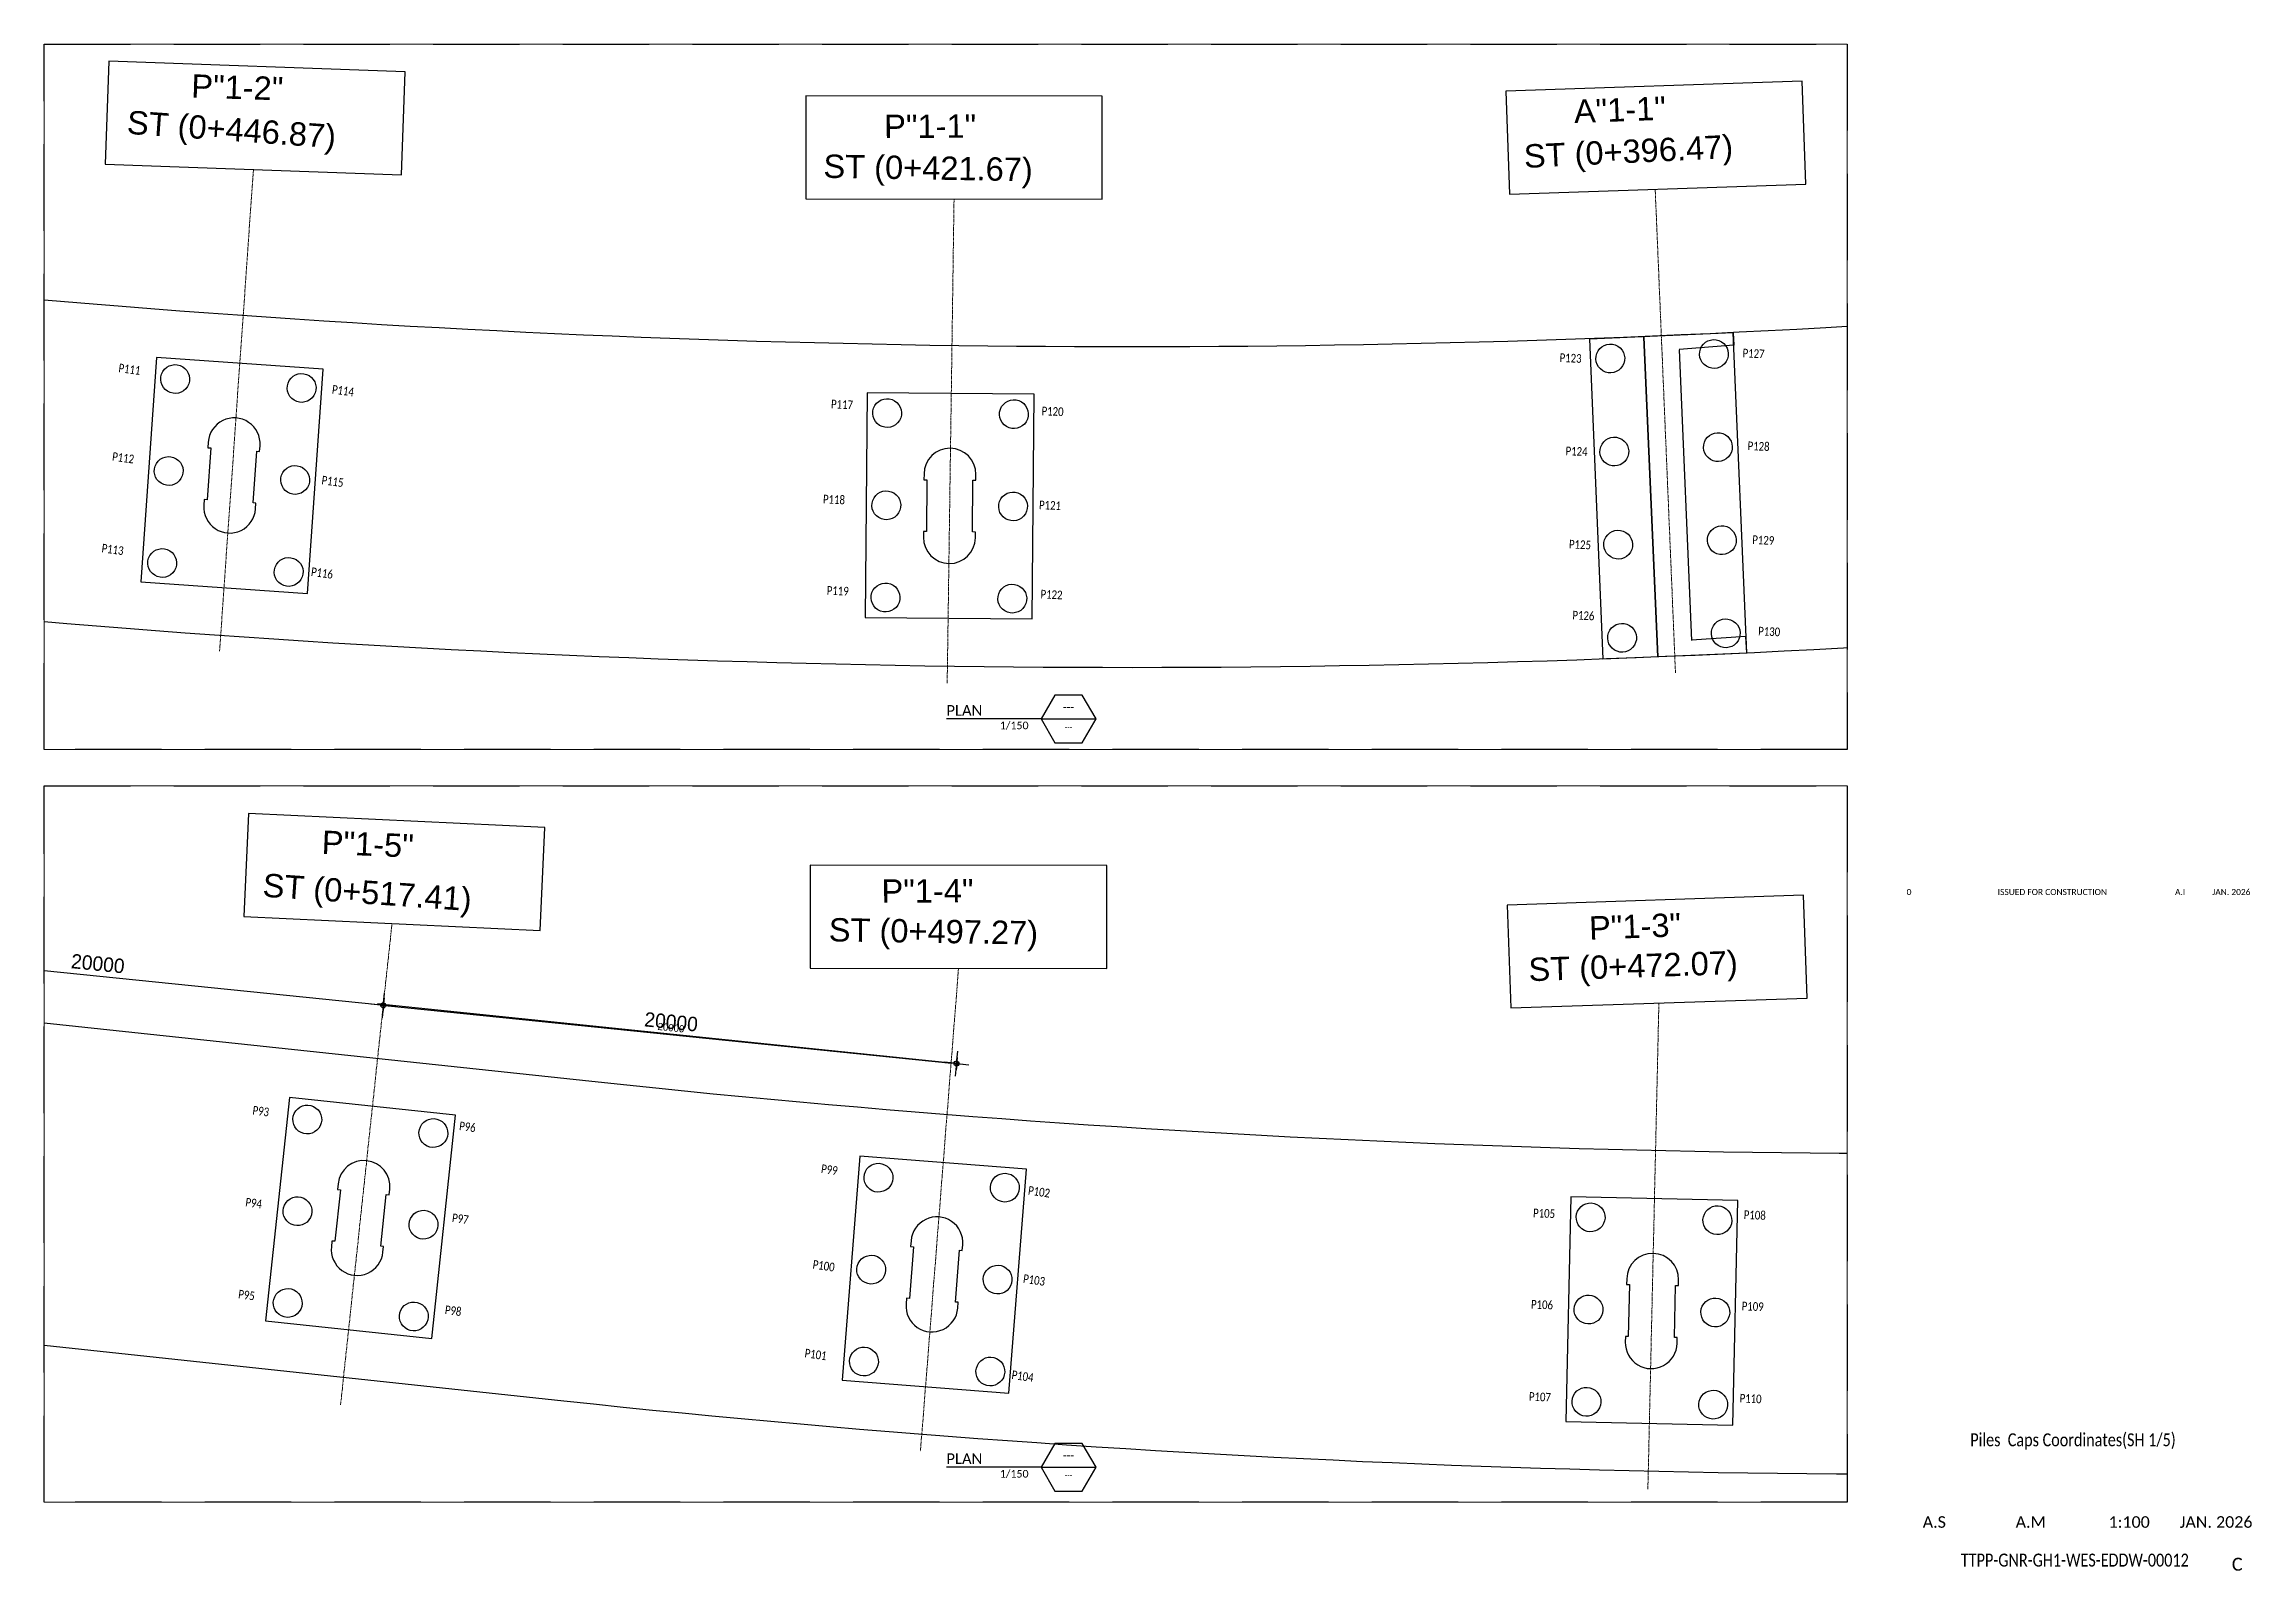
# Paper-space layout 'Layout1' of a CAD drawing. Header units: metres. Extents: x 52 to 818, y 25 to 555.
# The model-space entities are those that its viewports show. They can reach past a viewport. Long polylines and large blocks are cut down to what shows.
import ezdxf
from ezdxf.enums import TextEntityAlignment as Align

# ---------------------------------------------------------------- set-up
doc = ezdxf.new("R2010")
doc.units = ezdxf.units.M
doc.header["$LTSCALE"] = 8
doc.header["$PDMODE"] = 3
doc.header["$PDSIZE"] = 1
for name, pattern in [('CENTER', [2, 1.25, -0.25, 0.25, -0.25]), ('DASHED', [0.75, 0.5, -0.25]), ('DASHED2', [0.375, 0.25, -0.125])]:
    doc.linetypes.add(name, pattern=pattern)
for name, color, linetype in [('CR-LEG-GL$0$G-anno-Text', 7, 'Continuous'), ('CR-LEG-GL$0$G-FRAME', 7, 'Continuous'), ('New Jersey', 220, 'Continuous'), ('PILE SECTIONS AND DETAILS$0$S-SYMB', 30, 'Continuous'), ('WES-AXES', 9, 'CENTER'), ('WES-CONCRETE', 3, 'Continuous'), ('WES-DIMENSIONS', 255, 'Continuous'), ('WES-PILES', 2, 'Continuous'), ('WES-TEXT', 255, 'Continuous')]:
    doc.layers.add(name, color=color, linetype=linetype)
doc.styles.add('Arial', font='arial.ttf')
doc.styles.add('CR-LEG-GL$0$T21', font='calibri.ttf', dxfattribs={"height": 2.1})
doc.styles.add('CR-LEG-GL$0$T45', font='calibri.ttf', dxfattribs={"width": 0.8, "height": 4.5})
doc.styles.add('PILE SECTIONS AND DETAILS$0$T20', font='STENCIL.shx', dxfattribs={"height": 0.2})
doc.styles.add('PILE SECTIONS AND DETAILS$0$T25', font='calibri.ttf', dxfattribs={"width": 0.8, "height": 2.5})
doc.styles.add('PILE SECTIONS AND DETAILS$0$T35', font='calibri.ttf', dxfattribs={"height": 3.5})
doc.styles.add('STENCIL', font='STENCIL')
doc.styles.add('T25-100', font='calibri.ttf', dxfattribs={"width": 0.8, "height": 250})
doc.dimstyles.new('D25-100', dxfattribs={"dimscale": 0.001, "dimtxt": 250, "dimasz": 87, "dimexe": 0.18, "dimexo": 0.0625, "dimgap": 90, "dimtad": 1, "dimdec": 0, "dimlfac": 1000, "dimrnd": 5, "dimzin": 0, "dimdsep": 46, "dimtxsty": 'STENCIL', "dimblk": 'DOT3', "dimcen": 90, "dimse1": 1, "dimse2": 1, "dimclrt": 242, "dimadec": 0, "dimazin": 0, "dimtfac": 1, "dimtdec": 0, "dimtofl": 0, "dimtmove": 2, "dimatfit": 3, "dimldrblk": 'DOT3', "dimfxl": 1, "dimtolj": 1, "dimtzin": 0, "dimlwd": -1, "dimarcsym": 0})

# ---------------------------------------------------------------- blocks, each defined once
blk = doc.blocks.new('*U40')
at = {"color": 4}
blk.add_line((3.1, 0), (0, 0), dxfattribs=at)
blk.add_line((3.1, 0), (4.9, 0))
blk.add_lwpolyline([(3.55, 0.779), (3.1, 0), (3.55, -0.779), (4.45, -0.779), (4.9, 0), (4.45, 0.779)], close=True)
at = {"color": 230, "style": 'PILE SECTIONS AND DETAILS$0$T35'}
blk.add_attdef('TITLE', text='', height=0.35, dxfattribs=at).set_placement((0, 0), align=Align.BOTTOM_LEFT)
at = {"color": 51, "style": 'PILE SECTIONS AND DETAILS$0$T25'}
blk.add_attdef('SEC', text='', height=0.25, dxfattribs=at).set_placement((4, 0.39), align=Align.MIDDLE_CENTER)
at = {"color": 51, "style": 'PILE SECTIONS AND DETAILS$0$T25', "flags": 2}
blk.add_attdef('SCALE', text='', height=0.25, dxfattribs=at).set_placement((0, -0.087), align=Align.TOP_LEFT)
at = {"color": 51, "style": 'PILE SECTIONS AND DETAILS$0$T25'}
blk.add_attdef('1/25', text='', height=0.25, dxfattribs=at).set_placement((1.75, -0.087), align=Align.TOP_LEFT)
at = {"color": 51, "style": 'PILE SECTIONS AND DETAILS$0$T20', "width": 0.8}
blk.add_attdef('DRAWING', text='', height=0.2, dxfattribs=at).set_placement((4, -0.15), align=Align.TOP_CENTER)
blk = doc.blocks.new('DOT3')
at = {"color": 7}
for p, q in [((-0.5, 0), (-2.5, 0)), ((-0.5, 0), (2.5, 0)), ((0, -0.5), (0, 2.5)), ((0, -0.5), (0, -2.5))]:
    blk.add_line(p, q, dxfattribs=at)
blk.add_circle((0, 0), 0.5, dxfattribs=at)
blk = doc.blocks.new('*D11')
at = {"color": 0, "transparency": 16777216}
blk.add_line((206045.758, 3635128.45), (206052.411, 3635109.775), dxfattribs=at)
at = {"layer": 'Defpoints', "color": 0, "transparency": 16777216}
for p in [(206037.763, 3635125.694), (206052.44, 3635109.693), (206044.475, 3635106.855)]:
    blk.add_point(p, dxfattribs=at)
at = {"color": 0, "transparency": 16777216, "xscale": 0.08700000000000001, "yscale": 0.08700000000000001, "zscale": 0.08700000000000001}
for p, rotation in [((206045.729, 3635128.532), 109.6085137568982), ((206052.44, 3635109.693), 289.6085137568982)]:
    blk.add_blockref('DOT3', p, dxfattribs=dict(at, rotation=rotation))
at = {"color": 242, "transparency": 16777216, "insert": (206049.29, 3635119.186), "char_height": 0.25, "attachment_point": 5, "rotation": 289.60851, "style": 'STENCIL'}
blk.add_mtext('\\A1;20000', dxfattribs=at)
blk = doc.blocks.new('*D12')
at = {"layer": 'Defpoints', "color": 0, "transparency": 16777216}
for p in [(206038.945, 3635147.363), (206030.54, 3635144.352), (206037.763, 3635125.694)]:
    blk.add_point(p, dxfattribs=at)
at = {"layer": 'WES-DIMENSIONS', "color": 0, "transparency": 16777216}
blk.add_line((206045.632, 3635128.698), (206039.004, 3635147.199), dxfattribs=at)
at = {"layer": 'WES-DIMENSIONS', "color": 0, "transparency": 16777216, "xscale": 0.174, "yscale": 0.174, "zscale": 0.174}
for p, rotation in [((206038.945, 3635147.363), 109.7096061669161), ((206045.691, 3635128.534), 289.7096061669161)]:
    blk.add_blockref('DOT3', p, dxfattribs=dict(at, rotation=rotation))
at = {"layer": 'WES-DIMENSIONS', "color": 242, "transparency": 16777216, "insert": (206042.729, 3635138.096), "char_height": 0.5, "attachment_point": 5, "rotation": 289.70961, "style": 'STENCIL'}
blk.add_mtext('\\A1;20000', dxfattribs=at)
blk = doc.blocks.new('*D28')
at = {"layer": 'Defpoints', "color": 0, "transparency": 16777216}
for p in [(206037.763, 3635125.694), (206052.435, 3635109.707), (206044.475, 3635106.855)]:
    blk.add_point(p, dxfattribs=at)
at = {"layer": 'WES-DIMENSIONS', "color": 0, "transparency": 16777216}
blk.add_line((206045.749, 3635128.37), (206052.377, 3635109.871), dxfattribs=at)
at = {"layer": 'WES-DIMENSIONS', "color": 0, "transparency": 16777216, "xscale": 0.174, "yscale": 0.174, "zscale": 0.174}
for p, rotation in [((206045.691, 3635128.534), 109.7096061669161), ((206052.435, 3635109.707), 289.7096061669161)]:
    blk.add_blockref('DOT3', p, dxfattribs=dict(at, rotation=rotation))
at = {"layer": 'WES-DIMENSIONS', "color": 242, "transparency": 16777216, "insert": (206049.474, 3635119.268), "char_height": 0.5, "attachment_point": 5, "rotation": 289.70961, "style": 'STENCIL'}
blk.add_mtext('\\A1;20000', dxfattribs=at)

msp = doc.modelspace()

# ---------------------------------------------------------------- linework, layer by layer
at = {"layer": 'New Jersey'}
for points in [[(206004.6708, 3635239.4157), (206046.5022, 3635120.6601, 0.073302), (206106.17, 3635007.4398), (206116.8951, 3634992.7721, 0.0453622), (206200.6167, 3634897.7045), (206242.5889, 3634857.9627, 0.0443332), (206311.5733, 3634803.3653)], [(206225.2981, 3634859.2175, -0.005353), (206214.1367, 3634869.5615), (206192.9574, 3634889.6153, -0.0453622), (206107.9026, 3634986.1967), (206097.1776, 3635000.8645, -0.073302), (206035.995, 3635116.959), (205994.1636, 3635235.7146)]]:
    msp.add_lwpolyline(points, format="xyb", dxfattribs=at)
at = {"layer": 'WES-AXES', "color": 1, "linetype": 'CENTER', "lineweight": 0, "transparency": 33554585}
for p, q in [((206041.7028, 3635148.2841), (206025.8571, 3635142.7025)), ((206041.7028, 3635148.2841), (206025.8571, 3635142.7025)), ((206041.7028, 3635148.2841), (206025.8571, 3635142.7025)), ((206032.539, 3635123.9018), (206048.3847, 3635129.4834)), ((206032.539, 3635123.9018), (206048.3847, 3635129.4834)), ((206032.539, 3635123.9018), (206048.3847, 3635129.4834)), ((206055.4453, 3635111.0649), (206039.7603, 3635105.0463)), ((206055.4453, 3635111.0649), (206039.7603, 3635105.0463)), ((206055.4453, 3635111.0649), (206039.7603, 3635105.0463)), ((206049.4426, 3635081.6927), (206064.798, 3635088.5964)), ((206049.4426, 3635081.6927), (206064.798, 3635088.5964)), ((206049.4426, 3635081.6927), (206064.798, 3635088.5964)), ((206060.5146, 3635058.9661), (206075.3963, 3635066.6878)), ((206060.5146, 3635058.9661), (206075.3963, 3635066.6878)), ((206060.5146, 3635058.9661), (206075.3963, 3635066.6878)), ((206072.752, 3635036.8465), (206087.2067, 3635045.4081)), ((206072.752, 3635036.8465), (206087.2067, 3635045.4081)), ((206072.752, 3635036.8465), (206087.2067, 3635045.4081)), ((206086.2404, 3635015.4655), (206100.1922, 3635024.8244)), ((206086.2404, 3635015.4655), (206100.1922, 3635024.8244)), ((206086.2404, 3635015.4655), (206100.1922, 3635024.8244))]:
    msp.add_line(p, q, dxfattribs=at)
at = {"layer": 'WES-AXES', "linetype": 'CENTER'}
msp.add_line((206041.7028, 3635148.2841), (206025.8571, 3635142.7025), dxfattribs=at)
at = {"layer": 'WES-CONCRETE', "color": 3}
for p, q in [((206095.6122, 3635022.4803), (206086.4, 3635016.2877)), ((206095.879, 3635021.2051), (206087.4912, 3635015.5832)), ((206097.0026, 3635019.671), (206095.8859, 3635021.2097)), ((206097.354, 3635019.91), (206097.0026, 3635019.671)), ((206088.5979, 3635014.0406), (206087.4957, 3635015.5862))]:
    msp.add_line(p, q, dxfattribs=at)
at = {"layer": 'WES-CONCRETE', "color": 4, "linetype": 'DASHED2'}
msp.add_lwpolyline([(206027.42, 3635146.328), (206029.347, 3635140.8575), (206036.7039, 3635143.4489), (206034.7769, 3635148.9195)], close=True, dxfattribs=at)
at = {"layer": 'WES-CONCRETE'}
for points in [[(206027.42, 3635146.328), (206029.347, 3635140.857), (206036.704, 3635143.449), (206034.777, 3635148.919)], [(206034.05, 3635127.509), (206035.977, 3635122.038), (206043.333, 3635124.629), (206041.406, 3635130.1)], [(206040.814, 3635108.556), (206042.892, 3635103.141), (206050.174, 3635105.936), (206048.096, 3635111.351)], [(206050.332, 3635085.272), (206052.71, 3635079.982), (206059.824, 3635083.181), (206057.446, 3635088.47)], [(206061.146, 3635062.56), (206063.817, 3635057.412), (206070.74, 3635061.005), (206068.069, 3635066.153)], [(206073.207, 3635040.462), (206076.19, 3635035.488), (206082.88, 3635039.499), (206079.897, 3635044.473)]]:
    msp.add_lwpolyline(points, close=True, dxfattribs=at)
at = {"layer": 'WES-CONCRETE', "color": 3}
for points in [[(206037.953, 3635124.8546), (206038.1416, 3635124.9211), (206038.1084, 3635125.0154), (206039.8062, 3635125.6134), (206039.8394, 3635125.5191), (206040.028, 3635125.5856, 1), (206039.43, 3635127.2833), (206039.2413, 3635127.2169), (206039.2746, 3635127.1226), (206037.5768, 3635126.5245), (206037.5436, 3635126.6188), (206037.355, 3635126.5524, 1), (206037.953, 3635124.8546)], [(206037.953, 3635124.8546), (206038.1416, 3635124.9211), (206038.1084, 3635125.0154), (206039.8062, 3635125.6134), (206039.8394, 3635125.5191), (206040.028, 3635125.5856, 1), (206039.43, 3635127.2833), (206039.2413, 3635127.2169), (206039.2746, 3635127.1226), (206037.5768, 3635126.5245), (206037.5436, 3635126.6188), (206037.355, 3635126.5524, 1), (206037.953, 3635124.8546)], [(206037.953, 3635124.8546), (206038.1416, 3635124.9211), (206038.1084, 3635125.0154), (206039.8062, 3635125.6134), (206039.8394, 3635125.5191), (206040.028, 3635125.5856, 1), (206039.43, 3635127.2833), (206039.2413, 3635127.2169), (206039.2746, 3635127.1226), (206037.5768, 3635126.5245), (206037.5436, 3635126.6188), (206037.355, 3635126.5524, 1), (206037.953, 3635124.8546)], [(206044.7978, 3635106.0151), (206044.9846, 3635106.0867), (206044.9487, 3635106.1801), (206046.6293, 3635106.825), (206046.6651, 3635106.7316), (206046.8518, 3635106.8032, 1), (206046.207, 3635108.4838), (206046.0202, 3635108.4121), (206046.0561, 3635108.3188), (206044.3755, 3635107.6739), (206044.3397, 3635107.7673), (206044.153, 3635107.6956, 1), (206044.7978, 3635106.0151)], [(206044.7978, 3635106.0151), (206044.9846, 3635106.0867), (206044.9487, 3635106.1801), (206046.6293, 3635106.825), (206046.6651, 3635106.7316), (206046.8518, 3635106.8032, 1), (206046.207, 3635108.4838), (206046.0202, 3635108.4121), (206046.0561, 3635108.3188), (206044.3755, 3635107.6739), (206044.3397, 3635107.7673), (206044.153, 3635107.6956, 1), (206044.7978, 3635106.0151)], [(206044.7978, 3635106.0151), (206044.9846, 3635106.0867), (206044.9487, 3635106.1801), (206046.6293, 3635106.825), (206046.6651, 3635106.7316), (206046.8518, 3635106.8032, 1), (206046.207, 3635108.4838), (206046.0202, 3635108.4121), (206046.0561, 3635108.3188), (206044.3755, 3635107.6739), (206044.3397, 3635107.7673), (206044.153, 3635107.6956, 1), (206044.7978, 3635106.0151)], [(206054.4436, 3635082.9544), (206054.6261, 3635083.0364), (206054.585, 3635083.1276), (206056.2268, 3635083.8657), (206056.2678, 3635083.7745), (206056.4502, 3635083.8565, 1), (206055.7121, 3635085.4982), (206055.5297, 3635085.4162), (206055.5707, 3635085.325), (206053.929, 3635084.5869), (206053.888, 3635084.6781), (206053.7055, 3635084.5961, 1), (206054.4436, 3635082.9544)], [(206054.4436, 3635082.9544), (206054.6261, 3635083.0364), (206054.585, 3635083.1276), (206056.2268, 3635083.8657), (206056.2678, 3635083.7745), (206056.4502, 3635083.8565, 1), (206055.7121, 3635085.4982), (206055.5297, 3635085.4162), (206055.5707, 3635085.325), (206053.929, 3635084.5869), (206053.888, 3635084.6781), (206053.7055, 3635084.5961, 1), (206054.4436, 3635082.9544)], [(206054.4436, 3635082.9544), (206054.6261, 3635083.0364), (206054.585, 3635083.1276), (206056.2268, 3635083.8657), (206056.2678, 3635083.7745), (206056.4502, 3635083.8565, 1), (206055.7121, 3635085.4982), (206055.5297, 3635085.4162), (206055.5707, 3635085.325), (206053.929, 3635084.5869), (206053.888, 3635084.6781), (206053.7055, 3635084.5961, 1), (206054.4436, 3635082.9544)], [(206065.3812, 3635060.4771), (206065.5587, 3635060.5692), (206065.5126, 3635060.658), (206067.1103, 3635061.487), (206067.1564, 3635061.3983), (206067.3339, 3635061.4904, 1), (206066.5048, 3635063.0881), (206066.3273, 3635062.996), (206066.3734, 3635062.9072), (206064.7757, 3635062.0781), (206064.7296, 3635062.1669), (206064.5521, 3635062.0748, 1), (206065.3812, 3635060.4771)], [(206065.3812, 3635060.4771), (206065.5587, 3635060.5692), (206065.5126, 3635060.658), (206067.1103, 3635061.487), (206067.1564, 3635061.3983), (206067.3339, 3635061.4904, 1), (206066.5048, 3635063.0881), (206066.3273, 3635062.996), (206066.3734, 3635062.9072), (206064.7757, 3635062.0781), (206064.7296, 3635062.1669), (206064.5521, 3635062.0748, 1), (206065.3812, 3635060.4771)], [(206065.3812, 3635060.4771), (206065.5587, 3635060.5692), (206065.5126, 3635060.658), (206067.1103, 3635061.487), (206067.1564, 3635061.3983), (206067.3339, 3635061.4904, 1), (206066.5048, 3635063.0881), (206066.3273, 3635062.996), (206066.3734, 3635062.9072), (206064.7757, 3635062.0781), (206064.7296, 3635062.1669), (206064.5521, 3635062.0748, 1), (206065.3812, 3635060.4771)], [(206077.5629, 3635038.643), (206077.7345, 3635038.7459), (206077.683, 3635038.8317), (206079.2267, 3635039.7574), (206079.2782, 3635039.6716), (206079.4497, 3635039.7745, 1), (206078.524, 3635041.3182), (206078.3525, 3635041.2153), (206078.4039, 3635041.1296), (206076.8602, 3635040.2039), (206076.8087, 3635040.2896), (206076.6372, 3635040.1868, 1), (206077.5629, 3635038.643)], [(206077.5629, 3635038.643), (206077.7345, 3635038.7459), (206077.683, 3635038.8317), (206079.2267, 3635039.7574), (206079.2782, 3635039.6716), (206079.4497, 3635039.7745, 1), (206078.524, 3635041.3182), (206078.3525, 3635041.2153), (206078.4039, 3635041.1296), (206076.8602, 3635040.2039), (206076.8087, 3635040.2896), (206076.6372, 3635040.1868, 1), (206077.5629, 3635038.643)], [(206077.5629, 3635038.643), (206077.7345, 3635038.7459), (206077.683, 3635038.8317), (206079.2267, 3635039.7574), (206079.2782, 3635039.6716), (206079.4497, 3635039.7745, 1), (206078.524, 3635041.3182), (206078.3525, 3635041.2153), (206078.4039, 3635041.1296), (206076.8602, 3635040.2039), (206076.8087, 3635040.2896), (206076.6372, 3635040.1868, 1), (206077.5629, 3635038.643)]]:
    msp.add_lwpolyline(points, format="xyb", dxfattribs=at)
at = {"layer": 'WES-CONCRETE'}
msp.add_lwpolyline([(206054.4436, 3635082.9544), (206054.6261, 3635083.0364), (206054.585, 3635083.1276), (206056.2268, 3635083.8657), (206056.2678, 3635083.7745), (206056.4502, 3635083.8565, 1), (206055.7121, 3635085.4982), (206055.5297, 3635085.4162), (206055.5707, 3635085.325), (206053.929, 3635084.5869), (206053.888, 3635084.6781), (206053.7055, 3635084.5961, 1), (206054.4436, 3635082.9544)], format="xyb", dxfattribs=at)
at = {"layer": 'WES-CONCRETE', "color": 3}
for points in [[(206088.127, 3635013.721), (206097.354, 3635019.91), (206094.562, 3635024.058), (206085.344, 3635017.875)], [(206085.344, 3635017.8745), (206088.127, 3635013.721), (206088.598, 3635014.0405)]]:
    msp.add_lwpolyline(points, dxfattribs=at)
msp.add_lwpolyline([(206095.6122, 3635022.4803), (206086.4, 3635016.2877)], close=True, dxfattribs=at)
at = {"layer": 'WES-PILES', "color": 1, "linetype": 'DASHED2', "transparency": 33554687}
for centre in [(206032.7929, 3635142.8134), (206029.7747, 3635141.7503)]:
    msp.add_circle(centre, 0.5, dxfattribs=at)
at = {"layer": 'WES-PILES', "transparency": 33554687}
for centre in [(206032.7934, 3635142.8132), (206029.7751, 3635141.7501), (206040.9788, 3635129.2072), (206037.9606, 3635128.144), (206034.9423, 3635127.0808), (206042.4406, 3635125.0571), (206039.4224, 3635123.994), (206036.4042, 3635122.9308), (206047.6933, 3635110.4469), (206044.7058, 3635109.3002), (206041.7184, 3635108.1534), (206049.2701, 3635106.3391), (206046.2826, 3635105.1924), (206043.2951, 3635104.0457), (206057.0943, 3635087.545), (206054.1757, 3635086.2328), (206051.2571, 3635084.9207), (206058.8986, 3635083.5319), (206055.98, 3635082.2198), (206053.0614, 3635080.9076), (206067.77, 3635065.2094), (206064.9296, 3635063.7355), (206062.0893, 3635062.2616), (206069.7966, 3635061.3039), (206066.9562, 3635059.83), (206064.1159, 3635058.3561), (206079.6564, 3635043.5131), (206076.912, 3635041.8674), (206074.1677, 3635040.2217), (206081.9193, 3635039.7396), (206079.1749, 3635038.0939), (206076.4305, 3635036.4481), (206094.3696, 3635023.0897), (206091.6861, 3635021.286), (206096.378, 3635020.102), (206089.001, 3635019.4848), (206093.6945, 3635018.2983), (206086.3158, 3635017.6836), (206091.0094, 3635016.4971), (206088.3242, 3635014.6958)]:
    msp.add_circle(centre, 0.5, dxfattribs=at)
at = {"layer": 'WES-TEXT', "linetype": 'ByBlock'}
for points in [[(206046.3914, 3635134.2279), (206050.378, 3635124.7389), (206053.6709, 3635126.1282), (206049.6843, 3635135.6171)], [(206046.3914, 3635134.2279), (206050.378, 3635124.7389), (206053.6709, 3635126.1282), (206049.6843, 3635135.6171)], [(206046.3914, 3635134.2279), (206050.378, 3635124.7389), (206053.6709, 3635126.1282), (206049.6843, 3635135.6171)], [(206053.2364, 3635115.7129), (206057.6542, 3635106.4169), (206060.8799, 3635107.9559), (206056.462, 3635117.2518)], [(206053.2364, 3635115.7129), (206057.6542, 3635106.4169), (206060.8799, 3635107.9559), (206056.462, 3635117.2518)], [(206053.2364, 3635115.7129), (206057.6542, 3635106.4169), (206060.8799, 3635107.9559), (206056.462, 3635117.2518)], [(206062.4564, 3635093.1772), (206067.1931, 3635084.0396), (206070.3637, 3635085.6892), (206065.6269, 3635094.8268)], [(206062.4564, 3635093.1772), (206067.1931, 3635084.0396), (206070.3637, 3635085.6892), (206065.6269, 3635094.8268)], [(206062.4564, 3635093.1772), (206067.1931, 3635084.0396), (206070.3637, 3635085.6892), (206065.6269, 3635094.8268)], [(206072.8672, 3635071.1698), (206077.9172, 3635062.2015), (206081.0287, 3635063.9598), (206075.9787, 3635072.928)], [(206072.8672, 3635071.1698), (206077.9172, 3635062.2015), (206081.0287, 3635063.9598), (206075.9787, 3635072.928)], [(206072.8672, 3635071.1698), (206077.9172, 3635062.2015), (206081.0287, 3635063.9598), (206075.9787, 3635072.928)], [(206084.5255, 3635049.8006), (206089.8827, 3635041.0124), (206092.9316, 3635042.8773), (206087.5744, 3635051.6655)], [(206084.5255, 3635049.8006), (206089.8827, 3635041.0124), (206092.9316, 3635042.8773), (206087.5744, 3635051.6655)], [(206084.5255, 3635049.8006), (206089.8827, 3635041.0124), (206092.9316, 3635042.8773), (206087.5744, 3635051.6655)], [(206097.4111, 3635029.0518), (206103.0691, 3635020.4541), (206106.0516, 3635022.4233), (206100.3936, 3635031.021)], [(206097.4111, 3635029.0518), (206103.0691, 3635020.4541), (206106.0516, 3635022.4233), (206100.3936, 3635031.021)], [(206097.4111, 3635029.0518), (206103.0691, 3635020.4541), (206106.0516, 3635022.4233), (206100.3936, 3635031.021)]]:
    msp.add_lwpolyline(points, close=True, dxfattribs=at)

# ---------------------------------------------------------------- texts
at = {"layer": 'WES-TEXT', "color": 5, "style": 'Arial'}
for s, rotation, p in [('ST (0+517.41)', 291.535289, (206047.2842, 3635133.9548, 29.5189)), ('ST (0+517.41)', 291.535289, (206047.2842, 3635133.9548, 29.5189)), ('ST (0+517.41)', 291.535289, (206047.2842, 3635133.9548, 29.5189)), (' P"1-5"', 293.061784, (206049.3887, 3635133.0274, 29.5189)), (' P"1-5"', 293.061784, (206049.3887, 3635133.0274, 29.5189)), (' P"1-5"', 293.061784, (206049.3887, 3635133.0274, 29.5189)), ('ST (0+497.27)', 294.624191, (206054.3508, 3635115.5386, 29.5189)), ('ST (0+497.27)', 294.624191, (206054.3508, 3635115.5386, 29.5189)), ('ST (0+497.27)', 294.624191, (206054.3508, 3635115.5386, 29.5189)), (' P"1-4"', 295.69235, (206056.2141, 3635114.7425, 29.5189)), (' P"1-4"', 295.69235, (206056.2141, 3635114.7425, 29.5189)), (' P"1-4"', 295.69235, (206056.2141, 3635114.7425, 29.5189)), ('ST (0+472.07)', 297.484942, (206063.5669, 3635093.0063, 29.5189)), ('ST (0+472.07)', 297.484942, (206063.5669, 3635093.0063, 29.5189)), ('ST (0+472.07)', 297.484942, (206063.5669, 3635093.0063, 29.5189)), (' P"1-3"', 297.674689, (206065.626, 3635092.0061, 29.5189)), (' P"1-3"', 297.674689, (206065.626, 3635092.0061, 29.5189)), (' P"1-3"', 297.674689, (206065.626, 3635092.0061, 29.5189)), ('ST (0+446.87)', 297.484942, (206074.1471, 3635071.0946, 29.5189)), ('ST (0+446.87)', 297.484942, (206074.1471, 3635071.0946, 29.5189)), ('ST (0+446.87)', 297.484942, (206074.1471, 3635071.0946, 29.5189)), (' P"1-2"', 299.65703, (206076.2333, 3635070.1096, 29.5189)), (' P"1-2"', 299.65703, (206076.2333, 3635070.1096, 29.5189)), (' P"1-2"', 299.65703, (206076.2333, 3635070.1096, 29.5189)), ('ST (0+421.67)', 300.484005, (206085.4649, 3635049.6626, 29.5189)), ('ST (0+421.67)', 300.484005, (206085.4649, 3635049.6626, 29.5189)), ('ST (0+421.67)', 300.484005, (206085.4649, 3635049.6626, 29.5189)), (' P"1-1"', 301.639368, (206087.5792, 3635048.8478, 29.5189)), (' P"1-1"', 301.639368, (206087.5792, 3635048.8478, 29.5189)), (' P"1-1"', 301.639368, (206087.5792, 3635048.8478, 29.5189)), ('ST (0+396.47)', 304.185822, (206098.453, 3635029.0805, 29.5189)), ('ST (0+396.47)', 304.185822, (206098.453, 3635029.0805, 29.5189)), ('ST (0+396.47)', 304.185822, (206098.453, 3635029.0805, 29.5189)), (' A"1-1"', 303.621706, (206100.5096, 3635028.6767, 29.5189)), (' A"1-1"', 303.621706, (206100.5096, 3635028.6767, 29.5189)), (' A"1-1"', 303.621706, (206100.5096, 3635028.6767, 29.5189))]:
    msp.add_text(s, height=0.81, rotation=rotation, dxfattribs=at).set_placement(p)
at = {"layer": 'WES-TEXT', "color": 6, "char_height": 0.3, "attachment_point": 1, "style": 'T25-100'}
for s, insert, rotation in [('P90', (206036.3523, 3635143.077), 292.17792), ('P91', (206033.3515, 3635141.9656), 292.17792), ('P92', (206030.3507, 3635140.8543), 292.17792), ('P93', (206040.6035, 3635131.1055), 287.811047), ('P94', (206037.6172, 3635129.9557), 287.811047), ('P95', (206034.6309, 3635128.8059), 287.811047), ('P96', (206043.2006, 3635124.3979), 287.811047), ('P97', (206040.2143, 3635123.2481), 287.811047), ('P98', (206037.2281, 3635122.0983), 287.811047), ('P99', (206047.2708, 3635112.4198), 287.103135), ('P100', (206044.1488, 3635111.2536), 287.103135), ('P101', (206041.2512, 3635110.1808), 287.103135), ('P102', (206049.6842, 3635105.6116), 287.103135), ('P103', (206046.8467, 3635104.4493), 287.103135), ('P104', (206043.6646, 3635103.3726), 287.103135), ('P105', (206056.5148, 3635089.4725), 292.998822), ('P106', (206053.624, 3635088.1728), 292.998822), ('P107', (206050.7054, 3635086.8607), 292.998822), ('P108', (206059.6092, 3635082.8464), 292.998822), ('P109', (206056.7184, 3635081.5467), 292.998822), ('P110', (206053.7998, 3635080.2346), 292.998822), ('P111', (206067.2186, 3635067.1458), 293.684605), ('P112', (206064.4816, 3635065.7311), 293.684605), ('P113', (206061.5789, 3635064.384), 293.684605), ('P114', (206070.4508, 3635060.4377), 293.684605), ('P115', (206067.5758, 3635059.1035), 293.684605), ('P116', (206064.6731, 3635057.7565), 293.684605), ('P117', (206079.0433, 3635045.4106), 298.852271), ('P118', (206076.0839, 3635043.9268), 298.852271), ('P119', (206073.4493, 3635042.1604), 298.852271), ('P120', (206082.6518, 3635039.051), 298.852271), ('P121', (206079.8248, 3635037.425), 298.852271), ('P122', (206077.21, 3635035.7657), 298.852271), ('P123', (206093.6096, 3635024.6777), 298.852271), ('P124', (206090.9577, 3635022.814), 298.852271), ('P125', (206088.2595, 3635021.0236), 298.852271), ('P126', (206086.2205, 3635019.6361), 298.852271), ('P127', (206097.0601, 3635019.3436), 298.852271), ('P128', (206094.4052, 3635017.5165), 298.852271), ('P129', (206091.7111, 3635015.6771), 298.852271), ('P130', (206089.1121, 3635013.8474), 298.852271)]:
    msp.add_mtext_dynamic_manual_height_columns(s, width=3.558653, gutter_width=1250, heights=[0], dxfattribs=dict(at, insert=insert, rotation=rotation))

# ---------------------------------------------------------------- dimensions: what is measured, and where the dimension line sits
dim = msp.add_aligned_dim(p1=(206037.7632, 3635125.6944), p2=(206044.4747, 3635106.8553), distance=8.4559, dimstyle='D25-100')
dim.commit()
dim.dimension.update_dxf_attribs({"geometry": '*D11', "text_midpoint": (206049.29, 3635119.1857)})
at = {"layer": 'WES-DIMENSIONS'}
for base, p2, picture, middle in [((206038.9453, 3635147.3631), (206030.5403, 3635144.3521), '*D12', (206042.7286, 3635138.0958)), ((206052.4352, 3635109.7071), (206044.4747, 3635106.8553), '*D28', (206049.4736, 3635119.2678))]:
    dim = msp.add_linear_dim(base=base, p1=(206037.7632, 3635125.6944), p2=p2, angle=109.709606, dimstyle='D25-100', override={"dimscale": 0.002}, dxfattribs=at)
    dim.commit()
    dim.dimension.update_dxf_attribs({"geometry": picture, "text_midpoint": middle})

psp = doc.layouts.get("Layout1")

# ---------------------------------------------------------------- linework, layer by layer
at = {"linetype": 'DASHED2', "ltscale": 15}
for points in [[(677.69, 309.84), (51.92, 309.84), (51.92, 554.57), (677.69, 554.57)], [(51.92, 297.26), (677.69, 297.26), (677.69, 48.68), (51.92, 48.68)]]:
    psp.add_lwpolyline(points, close=True, dxfattribs=at)

# ---------------------------------------------------------------- block references
at = {"layer": 'PILE SECTIONS AND DETAILS$0$S-SYMB'}
ref = psp.add_blockref('*U40', (365.06, 320.43), dxfattribs=dict(at, xscale=10.5983731520994, yscale=10.5983731520994, zscale=10.5983731520994))
ref.add_attrib('1/25', '1/150', dxfattribs={"layer": '0', "color": 51, "height": 2.65, "style": 'PILE SECTIONS AND DETAILS$0$T25'}).set_placement((383.61, 319.51), align=Align.TOP_LEFT)
ref.add_attrib('TITLE', 'PLAN', dxfattribs={"layer": '0', "color": 230, "height": 3.709, "style": 'PILE SECTIONS AND DETAILS$0$T35'}).set_placement((365.06, 320.43), align=Align.BOTTOM_LEFT)
ref.add_attrib('DRAWING', '---', dxfattribs={"layer": '0', "color": 51, "height": 2.12, "style": 'PILE SECTIONS AND DETAILS$0$T20', "width": 0.8}).set_placement((407.45, 318.84), align=Align.TOP_CENTER)
ref.add_attrib('SEC', '---', dxfattribs={"layer": '0', "color": 51, "height": 2.65, "style": 'PILE SECTIONS AND DETAILS$0$T25'}).set_placement((407.45, 324.56), align=Align.MIDDLE_CENTER)
ref = psp.add_blockref('*U40', (365.06, 60.79), dxfattribs=dict(at, xscale=10.5983731520994, yscale=10.5983731520994, zscale=10.5983731520994))
ref.add_attrib('1/25', '1/150', dxfattribs={"layer": '0', "color": 51, "height": 2.65, "style": 'PILE SECTIONS AND DETAILS$0$T25'}).set_placement((383.61, 59.86), align=Align.TOP_LEFT)
ref.add_attrib('TITLE', 'PLAN', dxfattribs={"layer": '0', "color": 230, "height": 3.709, "style": 'PILE SECTIONS AND DETAILS$0$T35'}).set_placement((365.06, 60.79), align=Align.BOTTOM_LEFT)
ref.add_attrib('DRAWING', '---', dxfattribs={"layer": '0', "color": 51, "height": 2.12, "style": 'PILE SECTIONS AND DETAILS$0$T20', "width": 0.8}).set_placement((407.45, 59.2), align=Align.TOP_CENTER)
ref.add_attrib('SEC', '---', dxfattribs={"layer": '0', "color": 51, "height": 2.65, "style": 'PILE SECTIONS AND DETAILS$0$T25'}).set_placement((407.45, 64.92), align=Align.MIDDLE_CENTER)

# ---------------------------------------------------------------- texts
at = {"layer": 'CR-LEG-GL$0$G-anno-Text', "color": 7, "style": 'CR-LEG-GL$0$T45', "width": 0.8}
for s, p in [('Piles  Caps Coordinates(SH 1/5)', (756.09, 68.07)), (' TTPP-GNR-GH1-WES-EDDW-00012', (756.09, 26.33))]:
    psp.add_text(s, height=4.5, dxfattribs=at).set_placement(p, align=Align.CENTER)
at = {"layer": 'CR-LEG-GL$0$G-FRAME', "style": 'CR-LEG-GL$0$T21'}
for s, height, p in [('0', 2.1, (698.36, 259.34)), ('ISSUED FOR CONSTRUCTION', 2.1, (729.96, 259.34)), ('A.I', 2.1, (791.5, 259.34)), ('JAN. 2026', 2.1, (804.43, 259.34)), ('A.S', 4, (703.93, 39.8)), ('A.M', 4, (736.18, 39.8)), ('1:100', 4, (768.43, 39.8)), ('JAN. 2026', 4, (793.13, 39.8)), ('C', 4.5, (811.21, 24.9))]:
    psp.add_text(s, height=height, dxfattribs=at).set_placement(p)

# ---------------------------------------------------------------- viewports
at = {"layer": 'Defpoints', "linetype": 'DASHED', "view_twist_angle": 58.5479088036}
psp.add_viewport(center=(364.81, 432.2), size=(625.77, 244.7324), view_center_point=(-2993439.7554, 2072515.083), view_height=24.473245, dxfattribs=at)
at = {"layer": 'Defpoints', "linetype": 'DASHED', "view_twist_angle": 64.4949259425}
psp.add_viewport(center=(364.81, 172.97), size=(625.77, 248.5824), view_center_point=(-3192133.9722, 1751214.8713), view_height=24.85826, status=3, dxfattribs=at)

doc.saveas('drawing.dxf')
